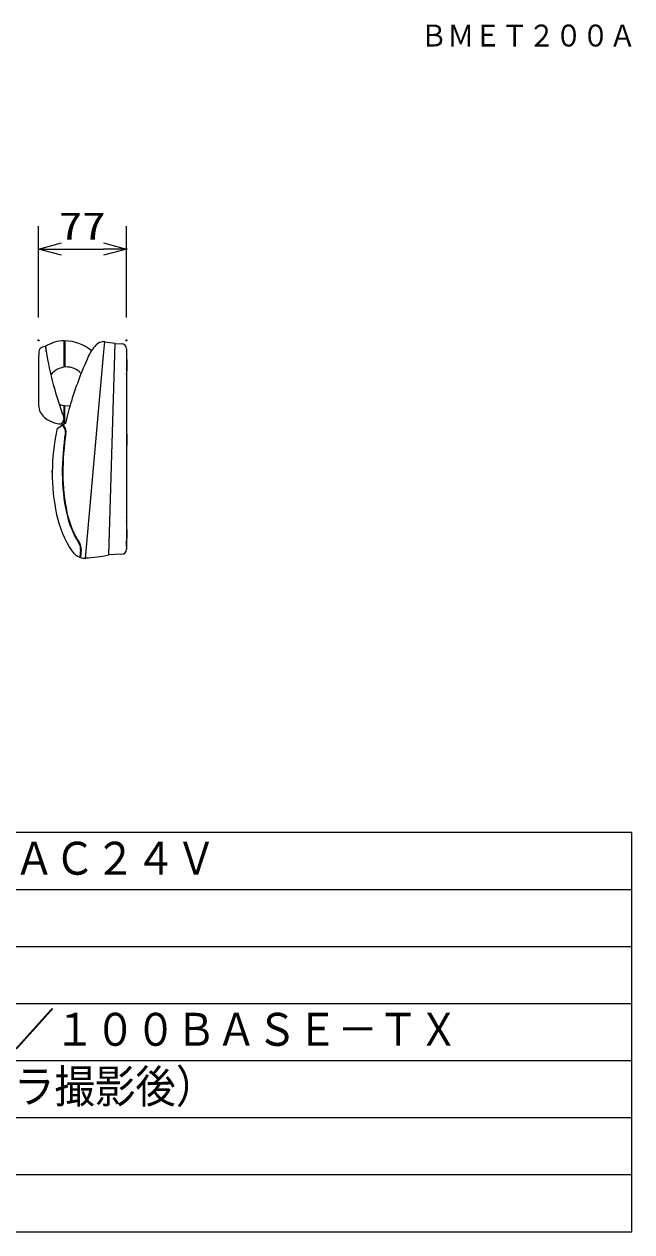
# Model space of a CAD drawing. Units: millimetres, scale not verified. Extents: x -62 to 62, y -57 to 58.
# Drawn here: x 9.2 to 62.5, y -56.9 to 49 of the extents above; entities that cross this region are included whole.
import ezdxf
from ezdxf.enums import TextEntityAlignment as Align

# ---------------------------------------------------------------- set-up
doc = ezdxf.new("R2010")
doc.units = ezdxf.units.MM
doc.header["$LTSCALE"] = 0.191441
doc.header["$PDMODE"] = 32
doc.header["$PDSIZE"] = 0.0957
doc.linetypes.add('LONG_DOUBLE_CHAIN', pattern=[21.8, 18, -1, 0.6, -0.6, 0.6, -1])
for name, color, linetype in [('0-0_MOJI1', 2, 'Continuous'), ('0-1_TOUROKU', 1, 'Continuous'), ('0-2_GAIKEI', 1, 'Continuous'), ('0-3_WAKU', 3, 'Continuous'), ('0-4_Defpoints', 7, 'Continuous')]:
    doc.layers.add(name, color=color, linetype=linetype)
doc.styles.add('ＭＳ ゴシック', font='')
doc.styles.get('ＭＳ ゴシック').set_extended_font_data('MS Gothic')

# ---------------------------------------------------------------- blocks, each defined once
blk = doc.blocks.new('_OPEN30')
at = {"layer": '0-4_Defpoints'}
blk.add_line((0, 0), (-1, 0), dxfattribs=at)
blk.add_lwpolyline([(-1, 0.26795), (0, 0), (-1, -0.26795)], dxfattribs=at)

msp = doc.modelspace()

# ---------------------------------------------------------------- linework, layer by layer
at = {"layer": '0-2_GAIKEI', "color": 7}
for p, q in [((12.7495, 21.214), (12.7495, 21.264)), ((16.3095, 21.184), (16.0985, 21.173)), ((17.1995, 21.034), (17.773, 21.004)), ((18.1995, 20.5546), (18.1995, 2.9923)), ((10.4995, 18.614), (10.4995, 16.614)), ((12.6047, 13.8671), (12.1789, 13.5689)), ((12.8485, 14.0378), (12.6457, 13.8958)), ((12.1789, 13.5689), (12.1147, 13.524)), ((18.1995, 3.2677), (18.1995, 3.7247)), ((14.6195, 2.184), (14.6168, 2.184)), ((17.773, 2.5429), (16.6495, 2.484))]:
    msp.add_line(p, q, dxfattribs=at)
at = {"layer": '0-2_GAIKEI'}
for p, q in [((12.7495, 18.9577), (12.7495, 21.214)), ((12.7995, 21.214), (12.7995, 18.9629)), ((16.2044, 20.0023), (16.3095, 21.184)), ((11.0995, 20.764), (11.1381, 20.5101)), ((11.1615, 20.364), (11.1573, 20.39)), ((16.6495, 2.484), (17.1995, 21.034)), ((14.6195, 2.184), (16.2044, 20.0023)), ((12.7495, 13.9685), (12.7495, 15.5813)), ((12.7995, 14.014), (12.7995, 15.5762)), ((12.7494, 13.6605), (12.6047, 13.8671)), ((12.7911, 13.6882), (12.6457, 13.8958)), ((12.7995, 14.014), (12.7495, 14.014)), ((12.7995, 14.0035), (12.7995, 14.014)), ((18.1995, 13.0747), (18.2495, 13.0747)), ((18.2495, 13.0747), (18.2495, 12.814)), ((18.2495, 12.814), (18.2495, 12.314)), ((18.1995, 12.0747), (18.2495, 12.0747)), ((18.2495, 12.314), (18.2495, 12.0747)), ((18.1995, 4.814), (18.1995, 4.7247)), ((18.2495, 4.7247), (18.1995, 4.7247)), ((18.2495, 4.7247), (18.2495, 4.464)), ((18.2495, 4.464), (18.2495, 3.964)), ((18.1995, 3.7247), (18.2495, 3.7247)), ((18.2495, 3.7247), (18.2495, 3.964)), ((14.1876, 2.9726), (14.1265, 2.2851)), ((14.2371, 2.9648), (14.1751, 2.2671))]:
    msp.add_line(p, q, dxfattribs=at)
at = {"layer": '0-2_GAIKEI', "color": 7, "linetype": 'LONG_DOUBLE_CHAIN'}
for p, q in [((11.0995, 20.764), (11.0781, 20.7587)), ((11.0995, 20.764), (11.1014, 20.764)), ((11.6995, 9.694), (11.6995, 9.894))]:
    msp.add_line(p, q, dxfattribs=at)
at = {"layer": '0-2_GAIKEI', "color": 7}
for points in [[(12.7495, 21.214), (12.7995, 21.214), (12.7995, 21.2637)], [(11.0995, 20.764), (11.0674, 20.756), (10.8171, 20.6936)]]:
    msp.add_lwpolyline(points, dxfattribs=at)
at = {"layer": '0-2_GAIKEI'}
for points in [[(18.1995, 19.6247), (18.2495, 19.6247), (18.2495, 19.364)], [(18.2495, 19.364), (18.2495, 18.864), (18.2495, 18.6247)]]:
    msp.add_lwpolyline(points, dxfattribs=at)
at = {"layer": '0-2_GAIKEI', "color": 7}
for centre, radius, start, end in [((10.6832, 21.0725), 0.4, 284, 284), ((12.7457, 18.304), 2.96, 89.92666, 123.79013), ((12.7495, 17.614), 3.65, 49.37647, 89.2151), ((110.4995, 18.614), 100, 179.02692, 180), ((10.9138, 20.3055), 0.4, 104, 179.02692), ((11.0747, 20.7269), 0.03, 8.49602, 104), ((40.7751, 25.1636), 30, 188.43293, 188.49602), ((17.5224, 18.8604), 2.84, 131.57776, 156.43102), ((16.1377, 20.424), 0.75, 93, 131.87691), ((15.9055, 13.51), 7.6345, 80.24155, 87), ((17.7495, 20.5546), 0.45, 0, 87), ((43.0315, 6.9069), 31.01, 154.92028, 162.99805), ((110.4995, 16.614), 100, 180, 180.57518), ((44.9632, 6.3162), 33.03, 162.99805, 166.48065), ((11.9044, 15.6242), 1.4, 180.57518, 230.60112), ((12.6089, 16.4819), 2.51, 230.60112, 255.99209), ((12.5823, 16.3752), 2.4, 255.99209, 262.31594), ((12.7495, 17.614), 3.65, 262.31594, 265.27444), ((12.7495, 17.614), 3.65, 264.62796, 269.90032), ((29.5695, 9.694), 17.87, 167.87643, 191.81853), ((29.5695, 9.694), 17.87, 167.62403, 167.87643), ((20.8875, 7.8773), 9, 191.81853, 214.00196), ((14.6699, 3.6832), 1.5, 214.00196, 248.76126), ((14.6699, 3.6832), 1.5, 250.74014, 266.9756), ((14.6699, 3.6832), 1.5, 266.9756, 268.07469), ((13.8651, 16.7126), 14.4985, 273, 281.07208), ((17.7495, 2.9923), 0.45, 273, 0)]:
    msp.add_arc(centre, radius, start, end, dxfattribs=at)
at = {"layer": '0-2_GAIKEI', "color": 7, "linetype": 'LONG_DOUBLE_CHAIN'}
msp.add_arc((40.7751, 25.1636), 30, 188.43293, 188.475, dxfattribs=at)
at = {"layer": '0-2_GAIKEI'}
for centre, radius, start, end in [((40.7751, 25.1636), 30, 188.49602, 189.15582), ((40.7751, 25.1636), 30, 189.20602, 200.66766), ((12.9495, 17.2695), 1.7, 41.30031, 143.82598), ((17.7495, 18.614), 0.5, 0, 25.84193), ((17.7495, 18.614), 0.5, 334.15807, 0), ((12.9495, 17.2695), 1.7, 247.8509, 280.67848), ((12.4554, 14.0562), 0.08, 265.27444, 313.70831), ((11.9578, 14.5766), 0.8, 313.70831, 339.10942), ((12.3316, 14.434), 0.4, 339.10942, 20.66766), ((35.4094, 9.7145), 22.83, 171.15691, 180.29994), ((34.9594, 9.7257), 22.33, 171.03171, 180.33723), ((12.2579, 13.3164), 0.6, 351.15691, 35), ((12.2504, 13.3096), 0.66, 351.03171, 35), ((29.5695, 9.694), 16.99, 180.33723, 191.81853), ((29.5695, 9.694), 16.94, 180.33723, 191.81853), ((20.8875, 7.8773), 8.12, 191.81853, 212.81351), ((20.8875, 7.8773), 8.07, 191.81853, 212.79148), ((17.7495, 5.614), 0.5, 0, 25.84193), ((17.7495, 5.614), 0.5, 334.15807, 0), ((13.3908, 3.0435), 0.8, 354.91707, 32.81351), ((13.3805, 3.041), 0.86, 354.91707, 32.79148)]:
    msp.add_arc(centre, radius, start, end, dxfattribs=at)
at = {"layer": '0-3_WAKU'}
for p, q in [((10.4995, 23.3045), (10.4995, 31.3045)), ((18.1995, 23.3045), (18.1995, 31.3045)), ((12.4995, 29.3045), (16.1995, 29.3045))]:
    msp.add_line(p, q, dxfattribs=at)
at = {"layer": '0-3_WAKU', "color": 4}
for p, q in [((62.5, -21.858), (-62.5, -21.858)), ((62.5, -56.858), (62.5, -21.858)), ((-62.5, -56.858), (62.5, -56.858))]:
    msp.add_line(p, q, dxfattribs=at)
at = {"layer": '0-3_WAKU', "color": 1}
for p, q in [((62.5, -26.858), (-62.5, -26.858)), ((62.5, -31.858), (-62.5, -31.858)), ((62.5, -36.858), (-62.5, -36.858)), ((62.5, -41.858), (-62.5, -41.858)), ((62.5, -46.858), (-62.5, -46.858)), ((62.5, -51.858), (-62.5, -51.858))]:
    msp.add_line(p, q, dxfattribs=at)
at = {"layer": '0-4_Defpoints'}
for p in [(18.1995, 29.3045), (10.4995, 21.3045), (18.1995, 21.3045)]:
    msp.add_point(p, dxfattribs=at)

# ---------------------------------------------------------------- block references
at = {"layer": '0-3_WAKU', "xscale": 2, "yscale": 2, "rotation": 180}
msp.add_blockref('_OPEN30', (10.4995, 29.3045), dxfattribs=at)
at = {"layer": '0-3_WAKU', "xscale": 2, "yscale": 2}
msp.add_blockref('_OPEN30', (18.1995, 29.3045), dxfattribs=at)

# ---------------------------------------------------------------- texts
at = {"layer": '0-0_MOJI1', "style": 'ＭＳ ゴシック', "width": 0.9}
for s, p in [('ＤＣ１２ＶまたはＡＣ２４Ｖ', (-20, -26.4131)), ('１０ＢＡＳＥ－Ｔ／１００ＢＡＳＥ－ＴＸ', (-20, -41.4131)), ('約０．３秒（カメラ撮影後）', (-20, -46.4131))]:
    msp.add_text(s, height=2.887, dxfattribs=at).set_placement(p, align=Align.BOTTOM_LEFT)
at = {"layer": '0-1_TOUROKU', "style": 'ＭＳ ゴシック', "width": 0.9}
msp.add_text('ＢＭＥＴ２００Ａ', height=1.924, dxfattribs=at).set_placement((43.9666, 46.4879), align=Align.BOTTOM_LEFT)
at = {"layer": '0-3_WAKU', "style": 'ＭＳ ゴシック', "width": 1.25}
msp.add_text('77', height=2.406, dxfattribs=at).set_placement((12.2825, 29.4141), align=Align.BOTTOM_LEFT)

doc.saveas('drawing.dxf')
